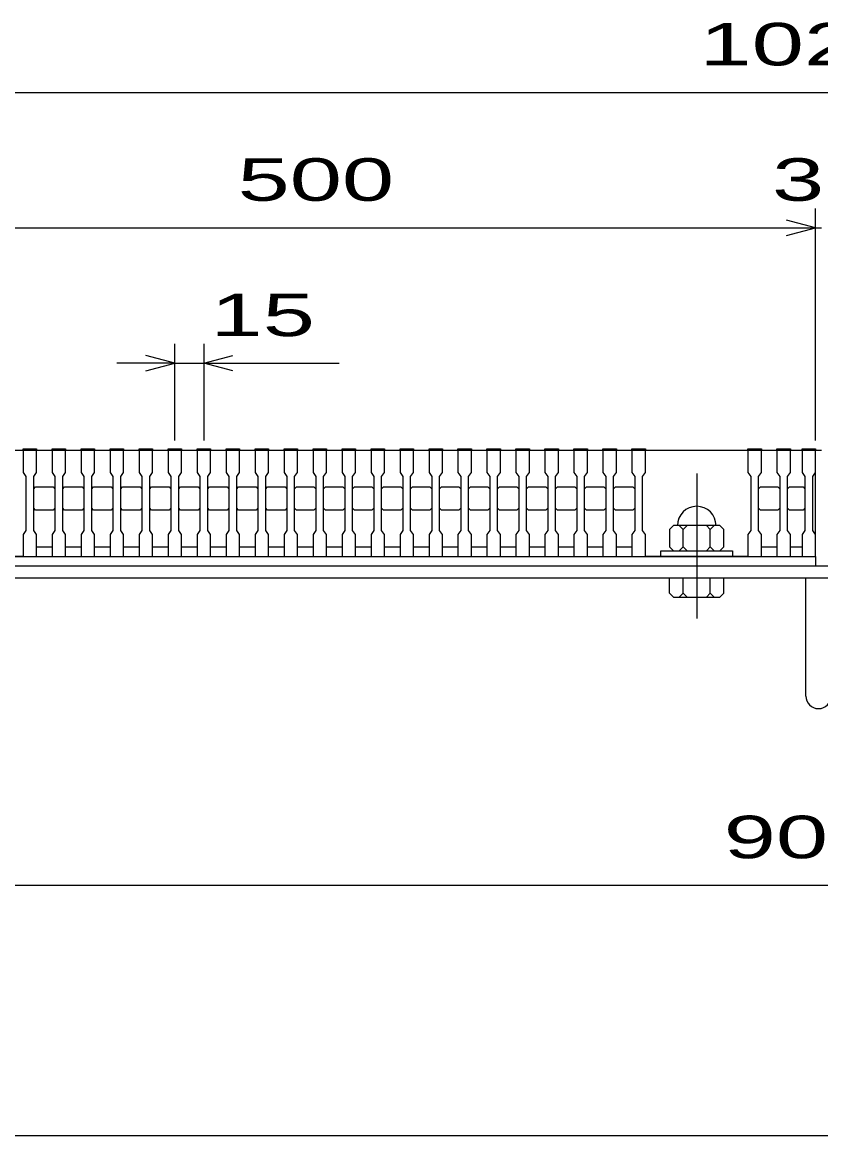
# Model space of a CAD drawing. Units: millimetres, scale not verified. Extents: x -1820 to 1731, y -1282 to 1054.
# Drawn here: x -1262 to -849, y -1146 to -571 of the extents above; entities that cross this region are included whole.
import ezdxf
from ezdxf.enums import TextEntityAlignment as Align

# ---------------------------------------------------------------- set-up
doc = ezdxf.new("R2010")
doc.units = ezdxf.units.MM
doc.header["$LTSCALE"] = 10
doc.linetypes.add('CHAIN', pattern=[18.5, 12, -1.5, 3.5, -1.5])
for name, color, linetype, lineweight in [('0_2', 150, 'Continuous', 25), ('16', 3, 'Continuous', 25), ('19', 6, 'Continuous', 25), ('22', 4, 'Continuous', 25)]:
    doc.layers.add(name, color=color, linetype=linetype, lineweight=lineweight)
doc.styles.add('ベクトル', font='')
doc.styles.get('ベクトル').set_extended_font_data('ベクトル')

msp = doc.modelspace()

# ---------------------------------------------------------------- linework, layer by layer
at = {"layer": '0_2'}
msp.add_line((1731, -1146.5), (-1729, -1146.5), dxfattribs=at)
at = {"layer": '16'}
for p, q in [((-1351.5, -792), (-851.5, -792)), ((-1314.5, -792), (-1261.5, -792)), ((-1261.5, -792), (-1261.5, -791.3)), ((-1261.5, -791.3), (-1254.5, -791.3)), ((-1261.5, -792), (-1261.5, -803.5)), ((-1254.5, -792), (-1261.5, -792)), ((-1254.5, -791.3), (-1254.5, -792)), ((-1254.5, -803.5), (-1254.5, -792)), ((-1246.5, -792), (-1246.5, -791.3)), ((-1246.5, -791.3), (-1239.5, -791.3)), ((-1246.5, -792), (-1246.5, -803.5)), ((-1239.5, -792), (-1246.5, -792)), ((-1239.5, -791.3), (-1239.5, -792)), ((-1239.5, -803.5), (-1239.5, -792)), ((-1231.5, -792), (-1231.5, -791.3)), ((-1231.5, -791.3), (-1224.5, -791.3)), ((-1231.5, -792), (-1231.5, -803.5)), ((-1224.5, -792), (-1231.5, -792)), ((-1224.5, -791.3), (-1224.5, -792)), ((-1224.5, -803.5), (-1224.5, -792)), ((-1216.5, -792), (-1216.5, -791.3)), ((-1216.5, -791.3), (-1209.5, -791.3)), ((-1216.5, -792), (-1216.5, -803.5)), ((-1209.5, -792), (-1216.5, -792)), ((-1209.5, -791.3), (-1209.5, -792)), ((-1209.5, -803.5), (-1209.5, -792)), ((-1201.5, -792), (-1201.5, -791.3)), ((-1201.5, -791.3), (-1194.5, -791.3)), ((-1201.5, -792), (-1201.5, -803.5)), ((-1194.5, -792), (-1201.5, -792)), ((-1194.5, -791.3), (-1194.5, -792)), ((-1194.5, -803.5), (-1194.5, -792)), ((-1186.5, -792), (-1186.5, -791.3)), ((-1186.5, -791.3), (-1179.5, -791.3)), ((-1186.5, -792), (-1186.5, -803.5)), ((-1179.5, -792), (-1186.5, -792)), ((-1179.5, -791.3), (-1179.5, -792)), ((-1179.5, -803.5), (-1179.5, -792)), ((-1171.5, -792), (-1171.5, -791.3)), ((-1171.5, -791.3), (-1164.5, -791.3)), ((-1171.5, -792), (-1171.5, -803.5)), ((-1164.5, -792), (-1171.5, -792)), ((-1164.5, -791.3), (-1164.5, -792)), ((-1164.5, -803.5), (-1164.5, -792)), ((-1156.5, -792), (-1156.5, -791.3)), ((-1156.5, -791.3), (-1149.5, -791.3)), ((-1156.5, -792), (-1156.5, -803.5)), ((-1149.5, -792), (-1156.5, -792)), ((-1149.5, -791.3), (-1149.5, -792)), ((-1149.5, -803.5), (-1149.5, -792)), ((-1141.5, -792), (-1141.5, -791.3)), ((-1141.5, -791.3), (-1134.5, -791.3)), ((-1141.5, -792), (-1141.5, -803.5)), ((-1134.5, -792), (-1141.5, -792)), ((-1134.5, -791.3), (-1134.5, -792)), ((-1134.5, -803.5), (-1134.5, -792)), ((-1126.5, -792), (-1126.5, -791.3)), ((-1126.5, -791.3), (-1119.5, -791.3)), ((-1126.5, -792), (-1126.5, -803.5)), ((-1119.5, -792), (-1126.5, -792)), ((-1119.5, -791.3), (-1119.5, -792)), ((-1119.5, -803.5), (-1119.5, -792)), ((-1111.5, -792), (-1111.5, -791.3)), ((-1111.5, -791.3), (-1104.5, -791.3)), ((-1111.5, -792), (-1111.5, -803.5)), ((-1104.5, -792), (-1111.5, -792)), ((-1104.5, -791.3), (-1104.5, -792)), ((-1104.5, -803.5), (-1104.5, -792)), ((-1096.5, -792), (-1096.5, -791.3)), ((-1096.5, -791.3), (-1089.5, -791.3)), ((-1096.5, -792), (-1096.5, -803.5)), ((-1089.5, -792), (-1096.5, -792)), ((-1089.5, -791.3), (-1089.5, -792)), ((-1089.5, -803.5), (-1089.5, -792)), ((-1081.5, -792), (-1081.5, -791.3)), ((-1081.5, -791.3), (-1074.5, -791.3)), ((-1081.5, -792), (-1081.5, -803.5)), ((-1074.5, -792), (-1081.5, -792)), ((-1074.5, -791.3), (-1074.5, -792)), ((-1074.5, -803.5), (-1074.5, -792)), ((-1066.5, -792), (-1066.5, -791.3)), ((-1066.5, -791.3), (-1059.5, -791.3)), ((-1066.5, -792), (-1066.5, -803.5)), ((-1059.5, -792), (-1066.5, -792)), ((-1059.5, -791.3), (-1059.5, -792)), ((-1059.5, -803.5), (-1059.5, -792)), ((-1051.5, -792), (-1051.5, -791.3)), ((-1051.5, -791.3), (-1044.5, -791.3)), ((-1051.5, -792), (-1051.5, -803.5)), ((-1044.5, -792), (-1051.5, -792)), ((-1044.5, -791.3), (-1044.5, -792)), ((-1044.5, -803.5), (-1044.5, -792)), ((-1036.5, -792), (-1036.5, -791.3)), ((-1036.5, -791.3), (-1029.5, -791.3)), ((-1036.5, -792), (-1036.5, -803.5)), ((-1029.5, -792), (-1036.5, -792)), ((-1029.5, -791.3), (-1029.5, -792)), ((-1029.5, -803.5), (-1029.5, -792)), ((-1021.5, -792), (-1021.5, -791.3)), ((-1021.5, -791.3), (-1014.5, -791.3)), ((-1021.5, -792), (-1021.5, -803.5)), ((-1014.5, -792), (-1021.5, -792)), ((-1014.5, -791.3), (-1014.5, -792)), ((-1014.5, -803.5), (-1014.5, -792)), ((-1006.5, -792), (-1006.5, -791.3)), ((-1006.5, -791.3), (-999.5, -791.3)), ((-1006.5, -792), (-1006.5, -803.5)), ((-999.5, -792), (-1006.5, -792)), ((-999.5, -791.3), (-999.5, -792)), ((-999.5, -803.5), (-999.5, -792)), ((-991.5, -792), (-991.5, -791.3)), ((-991.5, -791.3), (-984.5, -791.3)), ((-991.5, -792), (-991.5, -803.5)), ((-984.5, -792), (-991.5, -792)), ((-984.5, -791.3), (-984.5, -792)), ((-984.5, -803.5), (-984.5, -792)), ((-976.5, -792), (-976.5, -791.3)), ((-976.5, -791.3), (-969.5, -791.3)), ((-976.5, -792), (-976.5, -803.5)), ((-969.5, -792), (-976.5, -792)), ((-969.5, -791.3), (-969.5, -792)), ((-969.5, -803.5), (-969.5, -792)), ((-961.5, -792), (-961.5, -791.3)), ((-961.5, -791.3), (-954.5, -791.3)), ((-961.5, -792), (-961.5, -803.5)), ((-954.5, -792), (-961.5, -792)), ((-954.5, -791.3), (-954.5, -792)), ((-954.5, -803.5), (-954.5, -792)), ((-946.5, -792), (-946.5, -791.3)), ((-946.5, -791.3), (-939.5, -791.3)), ((-946.5, -792), (-946.5, -803.5)), ((-939.5, -792), (-946.5, -792)), ((-939.5, -791.3), (-939.5, -792)), ((-939.5, -803.5), (-939.5, -792)), ((-939.5, -792), (-886.5, -792)), ((-886.5, -792), (-886.5, -791.3)), ((-886.5, -791.3), (-879.5, -791.3)), ((-886.5, -792), (-886.5, -803.5)), ((-879.5, -792), (-886.5, -792)), ((-879.5, -791.3), (-879.5, -792)), ((-879.5, -803.5), (-879.5, -792)), ((-871.5, -792), (-871.5, -791.3)), ((-871.5, -791.3), (-864.5, -791.3)), ((-871.5, -792), (-871.5, -803.5)), ((-864.5, -792), (-871.5, -792)), ((-864.5, -791.3), (-864.5, -792)), ((-864.5, -803.5), (-864.5, -792)), ((-858.5, -792), (-858.5, -791.3)), ((-858.5, -791.3), (-851.5, -791.3)), ((-858.5, -792), (-858.5, -803.5)), ((-851.5, -792), (-858.5, -792)), ((-851.5, -791.3), (-851.5, -792)), ((-851.5, -803.5), (-851.5, -792)), ((-851.5, -842), (-851.5, -792)), ((-1261.5, -803.5), (-1260, -805.5)), ((-1260, -805.5), (-1260, -833.5)), ((-1256, -805.5), (-1254.5, -803.5)), ((-1256, -833.5), (-1256, -805.5)), ((-1246.5, -803.5), (-1245, -805.5)), ((-1245, -805.5), (-1245, -833.5)), ((-1241, -805.5), (-1239.5, -803.5)), ((-1241, -833.5), (-1241, -805.5)), ((-1231.5, -803.5), (-1230, -805.5)), ((-1230, -805.5), (-1230, -833.5)), ((-1226, -805.5), (-1224.5, -803.5)), ((-1226, -833.5), (-1226, -805.5)), ((-1216.5, -803.5), (-1215, -805.5)), ((-1215, -805.5), (-1215, -833.5)), ((-1211, -805.5), (-1209.5, -803.5)), ((-1211, -833.5), (-1211, -805.5)), ((-1201.5, -803.5), (-1200, -805.5)), ((-1200, -805.5), (-1200, -833.5)), ((-1196, -805.5), (-1194.5, -803.5)), ((-1196, -833.5), (-1196, -805.5)), ((-1186.5, -803.5), (-1185, -805.5)), ((-1185, -805.5), (-1185, -833.5)), ((-1181, -805.5), (-1179.5, -803.5)), ((-1181, -833.5), (-1181, -805.5)), ((-1171.5, -803.5), (-1170, -805.5)), ((-1170, -805.5), (-1170, -833.5)), ((-1166, -805.5), (-1164.5, -803.5)), ((-1166, -833.5), (-1166, -805.5)), ((-1156.5, -803.5), (-1155, -805.5)), ((-1155, -805.5), (-1155, -833.5)), ((-1151, -805.5), (-1149.5, -803.5)), ((-1151, -833.5), (-1151, -805.5)), ((-1141.5, -803.5), (-1140, -805.5)), ((-1140, -805.5), (-1140, -833.5)), ((-1136, -805.5), (-1134.5, -803.5)), ((-1136, -833.5), (-1136, -805.5)), ((-1126.5, -803.5), (-1125, -805.5)), ((-1125, -805.5), (-1125, -833.5)), ((-1121, -805.5), (-1119.5, -803.5)), ((-1121, -833.5), (-1121, -805.5)), ((-1111.5, -803.5), (-1110, -805.5)), ((-1110, -805.5), (-1110, -833.5)), ((-1106, -805.5), (-1104.5, -803.5)), ((-1106, -833.5), (-1106, -805.5)), ((-1096.5, -803.5), (-1095, -805.5)), ((-1095, -805.5), (-1095, -833.5)), ((-1091, -805.5), (-1089.5, -803.5)), ((-1091, -833.5), (-1091, -805.5)), ((-1081.5, -803.5), (-1080, -805.5)), ((-1080, -805.5), (-1080, -833.5)), ((-1076, -805.5), (-1074.5, -803.5)), ((-1076, -833.5), (-1076, -805.5)), ((-1066.5, -803.5), (-1065, -805.5)), ((-1065, -805.5), (-1065, -833.5)), ((-1061, -805.5), (-1059.5, -803.5)), ((-1061, -833.5), (-1061, -805.5)), ((-1051.5, -803.5), (-1050, -805.5)), ((-1050, -805.5), (-1050, -833.5)), ((-1046, -805.5), (-1044.5, -803.5)), ((-1046, -833.5), (-1046, -805.5)), ((-1036.5, -803.5), (-1035, -805.5)), ((-1035, -805.5), (-1035, -833.5)), ((-1031, -805.5), (-1029.5, -803.5)), ((-1031, -833.5), (-1031, -805.5)), ((-1021.5, -803.5), (-1020, -805.5)), ((-1020, -805.5), (-1020, -833.5)), ((-1016, -805.5), (-1014.5, -803.5)), ((-1016, -833.5), (-1016, -805.5)), ((-1006.5, -803.5), (-1005, -805.5)), ((-1005, -805.5), (-1005, -833.5)), ((-1001, -805.5), (-999.5, -803.5)), ((-1001, -833.5), (-1001, -805.5)), ((-991.5, -803.5), (-990, -805.5)), ((-990, -805.5), (-990, -833.5)), ((-986, -805.5), (-984.5, -803.5)), ((-986, -833.5), (-986, -805.5)), ((-976.5, -803.5), (-975, -805.5)), ((-975, -805.5), (-975, -833.5)), ((-971, -805.5), (-969.5, -803.5)), ((-971, -833.5), (-971, -805.5)), ((-961.5, -803.5), (-960, -805.5)), ((-960, -805.5), (-960, -833.5)), ((-956, -805.5), (-954.5, -803.5)), ((-956, -833.5), (-956, -805.5)), ((-946.5, -803.5), (-945, -805.5)), ((-945, -805.5), (-945, -833.5)), ((-941, -805.5), (-939.5, -803.5)), ((-941, -833.5), (-941, -805.5)), ((-886.5, -803.5), (-885, -805.5)), ((-885, -805.5), (-885, -833.5)), ((-881, -805.5), (-879.5, -803.5)), ((-881, -833.5), (-881, -805.5)), ((-871.5, -803.5), (-870, -805.5)), ((-870, -805.5), (-870, -833.5)), ((-866, -805.5), (-864.5, -803.5)), ((-866, -833.5), (-866, -805.5)), ((-858.5, -803.5), (-857, -805.5)), ((-857, -805.5), (-857, -833.5)), ((-853, -805.5), (-851.5, -803.5)), ((-853, -833.5), (-853, -805.5)), ((-1256, -812), (-1255, -811)), ((-1255, -811), (-1246, -811)), ((-1246, -811), (-1245, -812)), ((-1241, -812), (-1240, -811)), ((-1240, -811), (-1231, -811)), ((-1231, -811), (-1230, -812)), ((-1226, -812), (-1225, -811)), ((-1225, -811), (-1216, -811)), ((-1216, -811), (-1215, -812)), ((-1211, -812), (-1210, -811)), ((-1210, -811), (-1201, -811)), ((-1201, -811), (-1200, -812)), ((-1196, -812), (-1195, -811)), ((-1195, -811), (-1186, -811)), ((-1186, -811), (-1185, -812)), ((-1181, -812), (-1180, -811)), ((-1180, -811), (-1171, -811)), ((-1171, -811), (-1170, -812)), ((-1166, -812), (-1165, -811)), ((-1165, -811), (-1156, -811)), ((-1156, -811), (-1155, -812)), ((-1151, -812), (-1150, -811)), ((-1150, -811), (-1141, -811)), ((-1141, -811), (-1140, -812)), ((-1136, -812), (-1135, -811)), ((-1135, -811), (-1126, -811)), ((-1126, -811), (-1125, -812)), ((-1121, -812), (-1120, -811)), ((-1120, -811), (-1111, -811)), ((-1111, -811), (-1110, -812)), ((-1106, -812), (-1105, -811)), ((-1105, -811), (-1096, -811)), ((-1096, -811), (-1095, -812)), ((-1091, -812), (-1090, -811)), ((-1090, -811), (-1081, -811)), ((-1081, -811), (-1080, -812)), ((-1076, -812), (-1075, -811)), ((-1075, -811), (-1066, -811)), ((-1066, -811), (-1065, -812)), ((-1061, -812), (-1060, -811)), ((-1060, -811), (-1051, -811)), ((-1051, -811), (-1050, -812)), ((-1046, -812), (-1045, -811)), ((-1045, -811), (-1036, -811)), ((-1036, -811), (-1035, -812)), ((-1031, -812), (-1030, -811)), ((-1030, -811), (-1021, -811)), ((-1021, -811), (-1020, -812)), ((-1016, -812), (-1015, -811)), ((-1015, -811), (-1006, -811)), ((-1006, -811), (-1005, -812)), ((-1001, -812), (-1000, -811)), ((-1000, -811), (-991, -811)), ((-991, -811), (-990, -812)), ((-986, -812), (-985, -811)), ((-985, -811), (-976, -811)), ((-976, -811), (-975, -812)), ((-971, -812), (-970, -811)), ((-970, -811), (-961, -811)), ((-961, -811), (-960, -812)), ((-956, -812), (-955, -811)), ((-955, -811), (-946, -811)), ((-946, -811), (-945, -812)), ((-881, -812), (-880, -811)), ((-880, -811), (-871, -811)), ((-871, -811), (-870, -812)), ((-866, -812), (-865, -811)), ((-865, -811), (-858, -811)), ((-858, -811), (-857, -812)), ((-1255, -823), (-1256, -822)), ((-1246, -823), (-1255, -823)), ((-1245, -822), (-1246, -823)), ((-1240, -823), (-1241, -822)), ((-1231, -823), (-1240, -823)), ((-1230, -822), (-1231, -823)), ((-1225, -823), (-1226, -822)), ((-1216, -823), (-1225, -823)), ((-1215, -822), (-1216, -823)), ((-1210, -823), (-1211, -822)), ((-1201, -823), (-1210, -823)), ((-1200, -822), (-1201, -823)), ((-1195, -823), (-1196, -822)), ((-1186, -823), (-1195, -823)), ((-1185, -822), (-1186, -823)), ((-1180, -823), (-1181, -822)), ((-1171, -823), (-1180, -823)), ((-1170, -822), (-1171, -823)), ((-1165, -823), (-1166, -822)), ((-1156, -823), (-1165, -823)), ((-1155, -822), (-1156, -823)), ((-1150, -823), (-1151, -822)), ((-1141, -823), (-1150, -823)), ((-1140, -822), (-1141, -823)), ((-1135, -823), (-1136, -822)), ((-1126, -823), (-1135, -823)), ((-1125, -822), (-1126, -823)), ((-1120, -823), (-1121, -822)), ((-1111, -823), (-1120, -823)), ((-1110, -822), (-1111, -823)), ((-1105, -823), (-1106, -822)), ((-1096, -823), (-1105, -823)), ((-1095, -822), (-1096, -823)), ((-1090, -823), (-1091, -822)), ((-1081, -823), (-1090, -823)), ((-1080, -822), (-1081, -823)), ((-1075, -823), (-1076, -822)), ((-1066, -823), (-1075, -823)), ((-1065, -822), (-1066, -823)), ((-1060, -823), (-1061, -822)), ((-1051, -823), (-1060, -823)), ((-1050, -822), (-1051, -823)), ((-1045, -823), (-1046, -822)), ((-1036, -823), (-1045, -823)), ((-1035, -822), (-1036, -823)), ((-1030, -823), (-1031, -822)), ((-1021, -823), (-1030, -823)), ((-1020, -822), (-1021, -823)), ((-1015, -823), (-1016, -822)), ((-1006, -823), (-1015, -823)), ((-1005, -822), (-1006, -823)), ((-1000, -823), (-1001, -822)), ((-991, -823), (-1000, -823)), ((-990, -822), (-991, -823)), ((-985, -823), (-986, -822)), ((-976, -823), (-985, -823)), ((-975, -822), (-976, -823)), ((-970, -823), (-971, -822)), ((-961, -823), (-970, -823)), ((-960, -822), (-961, -823)), ((-955, -823), (-956, -822)), ((-946, -823), (-955, -823)), ((-945, -822), (-946, -823)), ((-880, -823), (-881, -822)), ((-871, -823), (-880, -823)), ((-870, -822), (-871, -823)), ((-865, -823), (-866, -822)), ((-858, -823), (-865, -823)), ((-857, -822), (-858, -823)), ((-1260, -833.5), (-1261.5, -835.5)), ((-1254.5, -835.5), (-1256, -833.5)), ((-1245, -833.5), (-1246.5, -835.5)), ((-1239.5, -835.5), (-1241, -833.5)), ((-1230, -833.5), (-1231.5, -835.5)), ((-1224.5, -835.5), (-1226, -833.5)), ((-1215, -833.5), (-1216.5, -835.5)), ((-1209.5, -835.5), (-1211, -833.5)), ((-1200, -833.5), (-1201.5, -835.5)), ((-1194.5, -835.5), (-1196, -833.5)), ((-1185, -833.5), (-1186.5, -835.5)), ((-1179.5, -835.5), (-1181, -833.5)), ((-1170, -833.5), (-1171.5, -835.5)), ((-1164.5, -835.5), (-1166, -833.5)), ((-1155, -833.5), (-1156.5, -835.5)), ((-1149.5, -835.5), (-1151, -833.5)), ((-1140, -833.5), (-1141.5, -835.5)), ((-1134.5, -835.5), (-1136, -833.5)), ((-1125, -833.5), (-1126.5, -835.5)), ((-1119.5, -835.5), (-1121, -833.5)), ((-1110, -833.5), (-1111.5, -835.5)), ((-1104.5, -835.5), (-1106, -833.5)), ((-1095, -833.5), (-1096.5, -835.5)), ((-1089.5, -835.5), (-1091, -833.5)), ((-1080, -833.5), (-1081.5, -835.5)), ((-1074.5, -835.5), (-1076, -833.5)), ((-1065, -833.5), (-1066.5, -835.5)), ((-1059.5, -835.5), (-1061, -833.5)), ((-1050, -833.5), (-1051.5, -835.5)), ((-1044.5, -835.5), (-1046, -833.5)), ((-1035, -833.5), (-1036.5, -835.5)), ((-1029.5, -835.5), (-1031, -833.5)), ((-1020, -833.5), (-1021.5, -835.5)), ((-1014.5, -835.5), (-1016, -833.5)), ((-1005, -833.5), (-1006.5, -835.5)), ((-999.5, -835.5), (-1001, -833.5)), ((-990, -833.5), (-991.5, -835.5)), ((-984.5, -835.5), (-986, -833.5)), ((-975, -833.5), (-976.5, -835.5)), ((-969.5, -835.5), (-971, -833.5)), ((-960, -833.5), (-961.5, -835.5)), ((-954.5, -835.5), (-956, -833.5)), ((-945, -833.5), (-946.5, -835.5)), ((-939.5, -835.5), (-941, -833.5)), ((-925, -831), (-927, -833)), ((-927, -833), (-927, -842)), ((-901, -831), (-925, -831)), ((-920, -833), (-922, -831)), ((-918, -831), (-920, -833)), ((-920, -842), (-920, -833)), ((-906, -833), (-908, -831)), ((-904, -831), (-906, -833)), ((-906, -842), (-906, -833)), ((-899, -833), (-901, -831)), ((-899, -842), (-899, -833)), ((-885, -833.5), (-886.5, -835.5)), ((-879.5, -835.5), (-881, -833.5)), ((-870, -833.5), (-871.5, -835.5)), ((-864.5, -835.5), (-866, -833.5)), ((-857, -833.5), (-858.5, -835.5)), ((-851.5, -835.5), (-853, -833.5)), ((-1261.5, -835.5), (-1261.5, -847)), ((-1254.5, -847), (-1254.5, -835.5)), ((-1246.5, -835.5), (-1246.5, -847)), ((-1239.5, -847), (-1239.5, -835.5)), ((-1231.5, -835.5), (-1231.5, -847)), ((-1224.5, -847), (-1224.5, -835.5)), ((-1216.5, -835.5), (-1216.5, -847)), ((-1209.5, -847), (-1209.5, -835.5)), ((-1201.5, -835.5), (-1201.5, -847)), ((-1194.5, -847), (-1194.5, -835.5)), ((-1186.5, -835.5), (-1186.5, -847)), ((-1179.5, -847), (-1179.5, -835.5)), ((-1171.5, -835.5), (-1171.5, -847)), ((-1164.5, -847), (-1164.5, -835.5)), ((-1156.5, -835.5), (-1156.5, -847)), ((-1149.5, -847), (-1149.5, -835.5)), ((-1141.5, -835.5), (-1141.5, -847)), ((-1134.5, -847), (-1134.5, -835.5)), ((-1126.5, -835.5), (-1126.5, -847)), ((-1119.5, -847), (-1119.5, -835.5)), ((-1111.5, -835.5), (-1111.5, -847)), ((-1104.5, -847), (-1104.5, -835.5)), ((-1096.5, -835.5), (-1096.5, -847)), ((-1089.5, -847), (-1089.5, -835.5)), ((-1081.5, -835.5), (-1081.5, -847)), ((-1074.5, -847), (-1074.5, -835.5)), ((-1066.5, -835.5), (-1066.5, -847)), ((-1059.5, -847), (-1059.5, -835.5)), ((-1051.5, -835.5), (-1051.5, -847)), ((-1044.5, -847), (-1044.5, -835.5)), ((-1036.5, -835.5), (-1036.5, -847)), ((-1029.5, -847), (-1029.5, -835.5)), ((-1021.5, -835.5), (-1021.5, -847)), ((-1014.5, -847), (-1014.5, -835.5)), ((-1006.5, -835.5), (-1006.5, -847)), ((-999.5, -847), (-999.5, -835.5)), ((-991.5, -835.5), (-991.5, -847)), ((-984.5, -847), (-984.5, -835.5)), ((-976.5, -835.5), (-976.5, -847)), ((-969.5, -847), (-969.5, -835.5)), ((-961.5, -835.5), (-961.5, -847)), ((-954.5, -847), (-954.5, -835.5)), ((-946.5, -835.5), (-946.5, -847)), ((-939.5, -847), (-939.5, -835.5)), ((-886.5, -835.5), (-886.5, -847)), ((-879.5, -847), (-879.5, -835.5)), ((-871.5, -835.5), (-871.5, -847)), ((-864.5, -847), (-864.5, -835.5)), ((-858.5, -835.5), (-858.5, -847)), ((-851.5, -847), (-851.5, -835.5)), ((-1254.5, -842), (-1246.5, -842)), ((-1239.5, -842), (-1231.5, -842)), ((-1224.5, -842), (-1216.5, -842)), ((-1209.5, -842), (-1201.5, -842)), ((-1194.5, -842), (-1186.5, -842)), ((-1179.5, -842), (-1171.5, -842)), ((-1164.5, -842), (-1156.5, -842)), ((-1149.5, -842), (-1141.5, -842)), ((-1134.5, -842), (-1126.5, -842)), ((-1119.5, -842), (-1111.5, -842)), ((-1104.5, -842), (-1096.5, -842)), ((-1089.5, -842), (-1081.5, -842)), ((-1074.5, -842), (-1066.5, -842)), ((-1059.5, -842), (-1051.5, -842)), ((-1044.5, -842), (-1036.5, -842)), ((-1029.5, -842), (-1021.5, -842)), ((-1014.5, -842), (-1006.5, -842)), ((-999.5, -842), (-991.5, -842)), ((-984.5, -842), (-976.5, -842)), ((-969.5, -842), (-961.5, -842)), ((-954.5, -842), (-946.5, -842)), ((-931.5, -847), (-931.5, -844)), ((-931.5, -844), (-894.5, -844)), ((-927, -842), (-925, -844)), ((-922, -844), (-920, -842)), ((-920, -842), (-918, -844)), ((-908, -844), (-906, -842)), ((-906, -842), (-904, -844)), ((-901, -844), (-899, -842)), ((-894.5, -844), (-894.5, -847)), ((-879.5, -842), (-871.5, -842)), ((-864.5, -842), (-858.5, -842)), ((-1351.5, -847), (-851.5, -847)), ((-851.5, -852), (-1351.5, -852)), ((-1261.5, -847), (-1314.5, -847)), ((-1261.5, -847), (-1254.5, -847)), ((-1246.5, -847), (-1239.5, -847)), ((-1231.5, -847), (-1224.5, -847)), ((-1216.5, -847), (-1209.5, -847)), ((-1201.5, -847), (-1194.5, -847)), ((-1186.5, -847), (-1179.5, -847)), ((-1171.5, -847), (-1164.5, -847)), ((-1156.5, -847), (-1149.5, -847)), ((-1141.5, -847), (-1134.5, -847)), ((-1126.5, -847), (-1119.5, -847)), ((-1111.5, -847), (-1104.5, -847)), ((-1096.5, -847), (-1089.5, -847)), ((-1081.5, -847), (-1074.5, -847)), ((-1066.5, -847), (-1059.5, -847)), ((-1051.5, -847), (-1044.5, -847)), ((-1036.5, -847), (-1029.5, -847)), ((-1021.5, -847), (-1014.5, -847)), ((-1006.5, -847), (-999.5, -847)), ((-991.5, -847), (-984.5, -847)), ((-976.5, -847), (-969.5, -847)), ((-961.5, -847), (-954.5, -847)), ((-946.5, -847), (-939.5, -847)), ((-886.5, -847), (-939.5, -847)), ((-894.5, -847), (-931.5, -847)), ((-886.5, -847), (-879.5, -847)), ((-871.5, -847), (-864.5, -847)), ((-858.5, -847), (-851.5, -847)), ((-851.5, -847), (-851.5, -852))]:
    msp.add_line(p, q, dxfattribs=at)
at = {"layer": '16', "linetype": 'CHAIN'}
msp.add_line((-913, -804), (-913, -879), dxfattribs=at)
at = {"layer": '16'}
msp.add_arc((-913, -831), 10, 0, 180, dxfattribs=at)
at = {"layer": '19'}
for p, q in [((-851.5, -792), (-848.5, -792)), ((-346, -852), (-1354, -852)), ((-1360, -858), (-340, -858)), ((-927, -866), (-927, -858)), ((-927, -858), (-899, -858)), ((-920, -866), (-920, -858)), ((-906, -866), (-906, -858)), ((-899, -866), (-899, -858)), ((-856.5, -919.11), (-856.5, -858)), ((-925, -868), (-927, -866)), ((-925, -868), (-901, -868)), ((-922, -868), (-920, -866)), ((-918, -868), (-920, -866)), ((-908, -868), (-906, -866)), ((-904, -868), (-906, -866)), ((-899, -866), (-901, -868))]:
    msp.add_line(p, q, dxfattribs=at)
msp.add_arc((-850, -919.11), 6.5, 180, 0, dxfattribs=at)
at = {"layer": '22'}
for p, q in [((-1360, -607), (-340, -607)), ((-851.5, -787), (-851.5, -667)), ((-851.5, -677), (-866.5, -673)), ((-1351.5, -677), (-851.5, -677)), ((-866.5, -681), (-851.5, -677)), ((-851.5, -677), (-848.5, -677)), ((-1183, -787), (-1183, -737)), ((-1168, -737), (-1168, -787)), ((-1183, -747), (-1213, -747)), ((-1183, -747), (-1198, -743)), ((-1198, -751), (-1183, -747)), ((-1183, -747), (-1168, -747)), ((-1168, -747), (-1153, -743)), ((-1153, -751), (-1168, -747)), ((-1168, -747), (-1098, -747)), ((-1300, -1017), (-400, -1017))]:
    msp.add_line(p, q, dxfattribs=at)

# ---------------------------------------------------------------- texts
at = {"layer": '22', "color": 2, "style": 'ベクトル', "width": 1.65}
for s, p in [(' 1020 ', (-925, -582)), (' 500 ', (-1164, -652)), (' 3 ', (-887.5, -652)), (' 15 ', (-1178, -722)), (' 900 ', (-912.5, -992))]:
    msp.add_text(s, height=21.99, dxfattribs=at).set_placement(p, align=Align.MIDDLE_LEFT)

doc.saveas('drawing.dxf')
